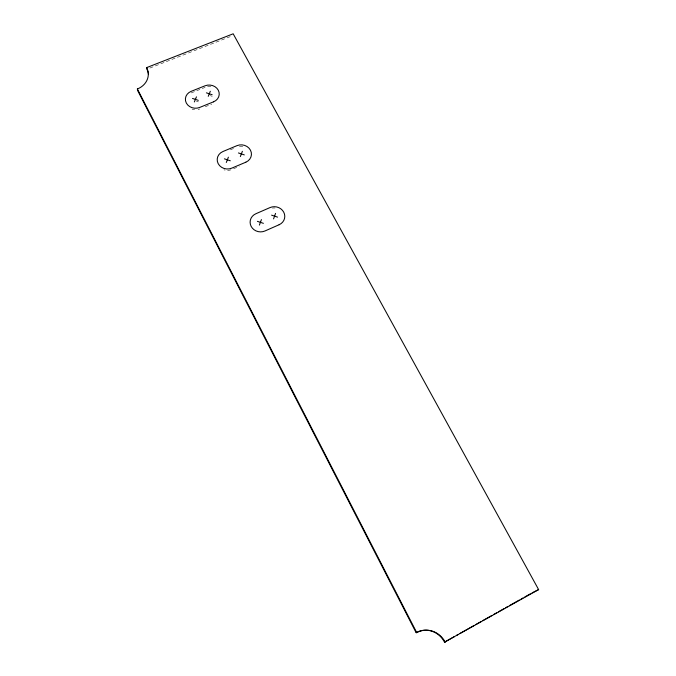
<?xml version="1.0" encoding="UTF-8"?>
<svg xmlns="http://www.w3.org/2000/svg" width="676" height="676" viewBox="0 0 676 676"><rect width="100%" height="100%" fill="white"/><g stroke="black" fill="none" stroke-linecap="round" stroke-linejoin="round"><path stroke-width="0.51" stroke-dasharray="3.38 2.54" d="M233.609 168.738L239.211 166.364M230.415 149.81L235.071 147.867M205.293 106.723L211.757 104.096M191.257 92.916L205.09 87.373M149.835 68.073L231.2 36.259M210.304 95.662L212.222 96.296M196.454 101.248L198.381 101.882M272.386 208.107A10.233 9.422 8.5 0 1 275.039 207.997M199.741 108.971A9.979 8.813 3.1 0 1 198.102 109.487M194.646 109.723A9.979 8.813 3.1 0 1 192.094 109.199M207.557 86.714A9.937 8.763 4.1 0 1 212.661 87.162M230.939 169.828A10.123 9.134 4.5 0 1 223.993 169.811M239.422 146.388A10.081 9.084 5.8 0 1 244.602 146.819"/><path stroke-width="1.01" d="M273.56 218.88L275.555 213.396M259.39 225.091L261.426 219.582M240.352 156.562L242.38 151.297M226.316 162.46L228.378 157.17M208.259 96.322L210.312 91.26M194.35 101.932L196.446 96.845M444.512 642.166L538.62 589.607L233.178 33.8L146.667 67.6A18.556 16.14 -0.6 0 1 137.38 88.978L137.642 90.55L416.112 632.643A22.477 20.905 77.7 0 1 444.512 642.166L454.551 636.513M456.376 635.482L458.201 634.46M460.026 633.429L473.715 625.722M475.541 624.692L481.016 621.607M482.841 620.576L491.967 615.439M493.793 614.416L496.53 612.87M498.356 611.848L503.831 608.763M505.656 607.732L507.482 606.702M509.307 605.679L519.345 600.026M521.171 598.995L522.996 597.964M524.83 596.942L530.305 593.858M532.13 592.827L538.62 589.607M416.112 632.643L416.746 632.643A22.553 20.973 77.6 0 1 445.247 642.2M206.4 92.84L212.179 94.741M192.499 98.426L198.296 100.344M238.434 152.953L244.306 154.897M224.398 158.835L230.296 160.787M271.566 215.145L277.549 217.123M257.404 221.339L263.403 223.334M137.38 88.978L416.746 632.643M146.667 67.6L146.895 69.222A18.505 16.106 -0.6 0 1 148.45 74.284M279.137 224.728L264.975 230.972A10.301 9.506 7 0 1 251.168 226.409A10.301 9.506 7 0 1 255.866 213.743L269.994 207.583A10.258 9.447 8.5 0 1 283.717 212.146A10.258 9.447 8.5 0 1 279.137 224.728M245.794 162.223L231.758 168.155A10.157 9.16 4.5 0 1 218.196 163.676A10.157 9.16 4.5 0 1 222.962 151.508L236.963 145.661A10.106 9.109 5.8 0 1 250.441 150.14A10.106 9.109 5.8 0 1 245.794 162.223M213.574 101.814L199.665 107.45A10.013 8.83 3.1 0 1 186.331 103.056A10.013 8.83 3.1 0 1 191.156 91.353L205.031 85.801A9.971 8.78 4.1 0 1 218.28 90.195A9.971 8.78 4.1 0 1 213.574 101.814"/></g></svg>
